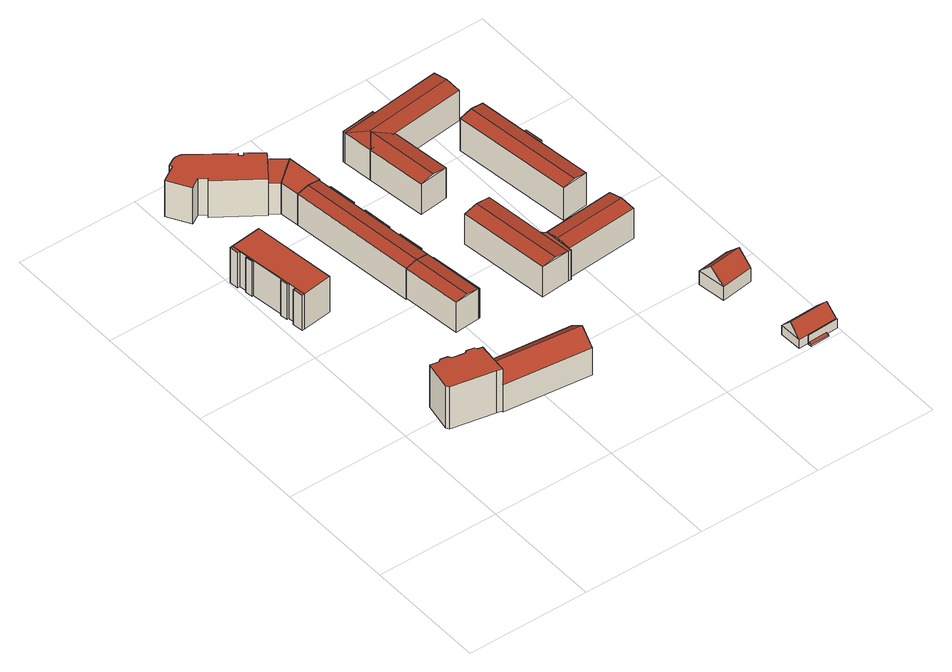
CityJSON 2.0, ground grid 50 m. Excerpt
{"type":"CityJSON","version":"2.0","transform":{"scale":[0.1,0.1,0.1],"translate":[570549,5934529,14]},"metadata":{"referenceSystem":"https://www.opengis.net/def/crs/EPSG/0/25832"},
"CityObjects":{
"building1":{"type":"Building","attributes":{"name":"Horner Weg","Gemeindeschluessel":"02100123","function":"31001_1010","yearOfConstruction":1994,"roofType":"1000","measuredHeight":19.45,"storeysAboveGround":4},"address":[{"country":"Germany","locality":"Hamburg","thoroughfareNumber":"86","thoroughfareName":"Horner Weg","postcode":"20535"}],"geometry":[{"type":"Solid","lod":"2","boundaries":[[[[0,1,2,3]],[[4,5,1,0]],[[6,7,5,4]],[[8,9,7,6]],[[10,11,9,8]],[[12,13,11,10]],[[14,15,13,12]],[[16,17,15,14]],[[18,19,17,16]],[[20,21,19,18]],[[22,23,21,20]],[[24,25,23,22]],[[26,27,25,24]],[[28,29,27,26]],[[30,31,29,28]],[[3,2,31,30]],[[28,26,24,22,20,18,16,14,12,10,8,6,4,0,3,30]],[[1,5,7,9,11,13,15,17,19,21,23,25,27,29,31,2]]]],"semantics":{"surfaces":[{"type":"WallSurface"},{"type":"RoofSurface","Flaechenneigung":"90","Flaechenrichtung":"0","Flaechengroesse":"272.464848020555"},{"type":"GroundSurface"}],"values":[[0,0,0,0,0,0,0,0,0,0,0,0,0,0,0,0,1,2]]}}]},
"building2":{"type":"Building","attributes":{"name":"Von-HeÃ-Weg","Gemeindeschluessel":"02100123","function":"31001_1010"},"children":["building2-1","building2-2","building2-3","building2-4"]},
"building2-1":{"type":"BuildingPart","attributes":{"roofType":"1000","measuredHeight":16.16,"storeysAboveGround":5},"parents":["building2"],"geometry":[{"type":"Solid","lod":"2","boundaries":[[[[32,33,34,35]],[[36,37,33,32]],[[38,39,37,36]],[[35,34,39,38]],[[36,32,35,38]],[[33,37,39,34]]]],"semantics":{"surfaces":[{"type":"WallSurface"},{"type":"RoofSurface","Flaechenneigung":"90","Flaechenrichtung":"0","Flaechengroesse":"427.702424516445"},{"type":"GroundSurface"}],"values":[[0,0,0,0,1,2]]}}]},
"building2-2":{"type":"BuildingPart","attributes":{"roofType":"1000","measuredHeight":16.16,"storeysAboveGround":5},"parents":["building2"],"geometry":[{"type":"Solid","lod":"2","boundaries":[[[[40,41,39,38]],[[42,43,41,40]],[[44,45,43,42]],[[38,39,45,44]],[[42,40,38,44]],[[41,43,45,39]]]],"semantics":{"surfaces":[{"type":"WallSurface"},{"type":"RoofSurface","Flaechenneigung":"90","Flaechenrichtung":"0","Flaechengroesse":"4.46866825341058"},{"type":"GroundSurface"}],"values":[[0,0,0,0,1,2]]}}]},
"building2-3":{"type":"BuildingPart","attributes":{"roofType":"1000","measuredHeight":16.01,"storeysAboveGround":5},"parents":["building2"],"geometry":[{"type":"Solid","lod":"2","boundaries":[[[[46,47,48,49]],[[50,51,47,46]],[[52,53,51,50]],[[49,48,53,52]],[[50,46,49,52]],[[47,51,53,48]]]],"semantics":{"surfaces":[{"type":"WallSurface"},{"type":"RoofSurface","Flaechenneigung":"90","Flaechenrichtung":"0","Flaechengroesse":"1.44082750087431"},{"type":"GroundSurface"}],"values":[[0,0,0,0,1,2]]}}]},
"building2-4":{"type":"BuildingPart","attributes":{"roofType":"1000","measuredHeight":16.16,"storeysAboveGround":5},"parents":["building2"],"geometry":[{"type":"Solid","lod":"2","boundaries":[[[[54,55,56,57]],[[58,59,55,54]],[[35,34,59,58]],[[60,61,34,35]],[[62,63,61,60]],[[64,65,63,62]],[[66,67,65,64]],[[57,56,67,66]],[[64,62,60,35,58,54,57,66]],[[55,59,34,61,63,65,67,56]]]],"semantics":{"surfaces":[{"type":"WallSurface"},{"type":"RoofSurface","Flaechenneigung":"90","Flaechenrichtung":"0","Flaechengroesse":"11.814314225725"},{"type":"GroundSurface"}],"values":[[0,0,0,0,0,0,0,0,1,2]]}}]},
"building3":{"type":"Building","attributes":{"name":"Horner Weg","Gemeindeschluessel":"02100123","function":"31001_1010","yearOfConstruction":1983,"roofType":"3100","measuredHeight":17.68,"storeysAboveGround":4},"address":[{"country":"Germany","locality":"Hamburg","thoroughfareNumber":"90","thoroughfareName":"Horner Weg","postcode":"20535"}],"geometry":[{"type":"Solid","lod":"2","boundaries":[[[[68,69,70,71]],[[72,73,69,68]],[[74,75,73,72]],[[71,70,75,74]],[[68,76,72]],[[74,77,71]],[[71,77,76,68]],[[72,76,77,74]],[[69,73,75,70]]]],"semantics":{"surfaces":[{"type":"WallSurface"},{"type":"RoofSurface","Flaechenneigung":"51.296855960043","Flaechenrichtung":"186.272061506842","Flaechengroesse":"300.801510846122"},{"type":"RoofSurface","Flaechenneigung":"51.2971776315843","Flaechenrichtung":"6.02639003625844","Flaechengroesse":"300.14656731401"},{"type":"GroundSurface"}],"values":[[0,0,0,0,0,0,1,2,3]]}}]},
"building4":{"type":"Building","attributes":{"name":"Am ElisabethgehÃ¶lz","Gemeindeschluessel":"02100123","function":"31001_1010","yearOfConstruction":1957,"roofType":"1000","measuredHeight":16.77,"storeysAboveGround":5},"address":[{"country":"Germany","locality":"Hamburg","thoroughfareNumber":"14","thoroughfareName":"Am Elisabethgehölz","postcode":"20535"}],"geometry":[{"type":"Solid","lod":"2","boundaries":[[[[78,79,80,81]],[[82,83,79,78]],[[84,85,83,82]],[[86,87,85,84]],[[88,89,87,86]],[[90,91,89,88]],[[92,93,91,90]],[[94,95,93,92]],[[96,97,95,94]],[[98,99,97,96]],[[100,101,99,98]],[[102,103,101,100]],[[104,105,103,102]],[[106,107,105,104]],[[108,109,107,106]],[[110,111,109,108]],[[112,113,111,110]],[[114,115,113,112]],[[116,117,115,114]],[[118,119,117,116]],[[120,121,119,118]],[[122,123,121,120]],[[81,80,123,122]],[[120,118,116,114,112,110,108,106,104,102,100,98,96,94,92,90,88,86,84,82,78,81,122]],[[79,83,85,87,89,91,93,95,97,99,101,103,105,107,109,111,113,115,117,119,121,123,80]]]],"semantics":{"surfaces":[{"type":"WallSurface"},{"type":"RoofSurface","Flaechenneigung":"90","Flaechenrichtung":"0","Flaechengroesse":"453.397866803879"},{"type":"GroundSurface"}],"values":[[0,0,0,0,0,0,0,0,0,0,0,0,0,0,0,0,0,0,0,0,0,0,0,1,2]]}}]},
"building5":{"type":"Building","attributes":{"name":"Mettlerkampsweg","Gemeindeschluessel":"02100123","function":"31001_1010"},"children":["building5-1","building5-2"]},
"building5-1":{"type":"BuildingPart","attributes":{"roofType":"3100","measuredHeight":14.72,"storeysAboveGround":5},"parents":["building5"],"geometry":[{"type":"Solid","lod":"2","boundaries":[[[[124,125,126,127]],[[128,129,125,124]],[[130,131,129,128]],[[127,126,131,130]],[[124,132,128]],[[130,133,127]],[[127,133,132,124]],[[128,132,133,130]],[[125,129,131,126]]]],"semantics":{"surfaces":[{"type":"WallSurface"},{"type":"RoofSurface","Flaechenneigung":"79.9946351930521","Flaechenrichtung":"83.1572296393061","Flaechengroesse":"126.228030343869"},{"type":"RoofSurface","Flaechenneigung":"79.9949007490189","Flaechenrichtung":"263.242565813628","Flaechengroesse":"125.224607948619"},{"type":"GroundSurface"}],"values":[[0,0,0,0,0,0,1,2,3]]}}]},
"building5-2":{"type":"BuildingPart","attributes":{"roofType":"1000","measuredHeight":13.82,"storeysAboveGround":5},"parents":["building5"],"geometry":[{"type":"Solid","lod":"2","boundaries":[[[[134,135,136,137]],[[138,139,135,134]],[[124,125,139,138]],[[137,136,125,124]],[[138,134,137,124]],[[135,139,125,136]]]],"semantics":{"surfaces":[{"type":"WallSurface"},{"type":"RoofSurface","Flaechenneigung":"90","Flaechenrichtung":"0","Flaechengroesse":"10.2016422321264"},{"type":"GroundSurface"}],"values":[[0,0,0,0,1,2]]}}]},
"building6":{"type":"Building","attributes":{"name":"Mettlerkampsweg","Gemeindeschluessel":"02100123","function":"31001_1010"},"children":["building6-1","building6-2","building6-3","building6-4","building6-5","building6-6"]},
"building6-1":{"type":"BuildingPart","attributes":{"roofType":"1000","measuredHeight":14.29,"storeysAboveGround":1},"parents":["building6"],"geometry":[{"type":"Solid","lod":"2","boundaries":[[[[140,141,142,143]],[[144,145,141,140]],[[146,147,145,144]],[[143,142,147,146]],[[144,140,143,146]],[[141,145,147,142]]]],"semantics":{"surfaces":[{"type":"WallSurface"},{"type":"RoofSurface","Flaechenneigung":"90","Flaechenrichtung":"0","Flaechengroesse":"74.1709505140471"},{"type":"GroundSurface"}],"values":[[0,0,0,0,1,2]]}}]},
"building6-2":{"type":"BuildingPart","attributes":{"roofType":"1000","measuredHeight":14.32,"storeysAboveGround":1},"parents":["building6"],"geometry":[{"type":"Solid","lod":"2","boundaries":[[[[148,149,147,146]],[[150,151,149,148]],[[143,142,151,150]],[[146,147,142,143]],[[150,148,146,143]],[[149,151,142,147]]]],"semantics":{"surfaces":[{"type":"WallSurface"},{"type":"RoofSurface","Flaechenneigung":"90","Flaechenrichtung":"0","Flaechengroesse":"119.199183896157"},{"type":"GroundSurface"}],"values":[[0,0,0,0,1,2]]}}]},
"building6-3":{"type":"BuildingPart","attributes":{"roofType":"3100","measuredHeight":15.25,"storeysAboveGround":1},"parents":["building6"],"geometry":[{"type":"Solid","lod":"2","boundaries":[[[[127,152,153,154]],[[130,155,152,127]],[[150,151,155,130]],[[154,153,151,150]],[[127,133,130]],[[150,156,154]],[[154,156,133,127]],[[130,133,156,150]],[[152,155,151,153]]]],"semantics":{"surfaces":[{"type":"WallSurface"},{"type":"RoofSurface","Flaechenneigung":"79.963337611837","Flaechenrichtung":"83.272835123625","Flaechengroesse":"269.532716080208"},{"type":"RoofSurface","Flaechenneigung":"79.9633152813221","Flaechenrichtung":"263.280117278805","Flaechengroesse":"269.533737021081"},{"type":"GroundSurface"}],"values":[[0,0,0,0,0,0,1,2,3]]}}]},
"building6-4":{"type":"BuildingPart","attributes":{"roofType":"1000","measuredHeight":14.36,"storeysAboveGround":1},"parents":["building6"],"geometry":[{"type":"Solid","lod":"2","boundaries":[[[[157,158,159,160]],[[161,162,158,157]],[[163,164,162,161]],[[160,159,164,163]],[[161,157,160,163]],[[158,162,164,159]]]],"semantics":{"surfaces":[{"type":"WallSurface"},{"type":"RoofSurface","Flaechenneigung":"90","Flaechenrichtung":"0","Flaechengroesse":"6.30427634328008"},{"type":"GroundSurface"}],"values":[[0,0,0,0,1,2]]}}]},
"building6-5":{"type":"BuildingPart","attributes":{"roofType":"1000","measuredHeight":14.3,"storeysAboveGround":1},"parents":["building6"],"geometry":[{"type":"Solid","lod":"2","boundaries":[[[[165,166,167,168]],[[169,170,166,165]],[[171,172,170,169]],[[168,167,172,171]],[[169,165,168,171]],[[166,170,172,167]]]],"semantics":{"surfaces":[{"type":"WallSurface"},{"type":"RoofSurface","Flaechenneigung":"90","Flaechenrichtung":"0","Flaechengroesse":"5.7233465037695"},{"type":"GroundSurface"}],"values":[[0,0,0,0,1,2]]}}]},
"building6-6":{"type":"BuildingPart","attributes":{"roofType":"1000","measuredHeight":14.38,"storeysAboveGround":1},"parents":["building6"],"geometry":[{"type":"Solid","lod":"2","boundaries":[[[[173,174,175,176]],[[177,178,174,173]],[[179,180,178,177]],[[176,175,180,179]],[[177,173,176,179]],[[174,178,180,175]]]],"semantics":{"surfaces":[{"type":"WallSurface"},{"type":"RoofSurface","Flaechenneigung":"90","Flaechenrichtung":"0","Flaechengroesse":"5.15688299873276"},{"type":"GroundSurface"}],"values":[[0,0,0,0,1,2]]}}]},
"building7":{"type":"Building","attributes":{"name":"Mettlerkampsweg","Gemeindeschluessel":"02100123","function":"31001_1010"},"children":["building7-1","building7-2","building7-3"]},
"building7-1":{"type":"BuildingPart","attributes":{"roofType":"3100","measuredHeight":14.73,"storeysAboveGround":5},"parents":["building7"],"geometry":[{"type":"Solid","lod":"2","boundaries":[[[[181,182,183,184]],[[185,186,182,181]],[[187,188,186,185]],[[184,183,188,187]],[[181,189,185]],[[187,190,184]],[[184,190,189,181]],[[185,189,190,187]],[[182,186,188,183]]]],"semantics":{"surfaces":[{"type":"WallSurface"},{"type":"RoofSurface","Flaechenneigung":"79.9974970067729","Flaechenrichtung":"83.1675803914574","Flaechengroesse":"232.252301101467"},{"type":"RoofSurface","Flaechenneigung":"79.9975099443033","Flaechenrichtung":"263.167895095685","Flaechengroesse":"230.608140003039"},{"type":"GroundSurface"}],"values":[[0,0,0,0,0,0,1,2,3]]}}]},
"building7-2":{"type":"BuildingPart","attributes":{"roofType":"1000","measuredHeight":13.67,"storeysAboveGround":5},"parents":["building7"],"geometry":[{"type":"Solid","lod":"2","boundaries":[[[[191,192,193,194]],[[195,196,192,191]],[[197,198,196,195]],[[181,182,198,197]],[[194,193,182,181]],[[197,195,191,194,181]],[[192,196,198,182,193]]]],"semantics":{"surfaces":[{"type":"WallSurface"},{"type":"RoofSurface","Flaechenneigung":"90","Flaechenrichtung":"0","Flaechengroesse":"17.3048292778463"},{"type":"GroundSurface"}],"values":[[0,0,0,0,0,1,2]]}}]},
"building7-3":{"type":"BuildingPart","attributes":{"roofType":"3100","measuredHeight":14.78,"storeysAboveGround":5},"parents":["building7"],"geometry":[{"type":"Solid","lod":"2","boundaries":[[[[199,200,196,195]],[[201,202,200,199]],[[203,204,202,201]],[[195,196,204,203]],[[199,205,201]],[[203,206,195]],[[195,206,205,199]],[[201,205,206,203]],[[200,202,204,196]]]],"semantics":{"surfaces":[{"type":"WallSurface"},{"type":"RoofSurface","Flaechenneigung":"79.4361662465246","Flaechenrichtung":"355.15913604014","Flaechengroesse":"171.367330366257"},{"type":"RoofSurface","Flaechenneigung":"79.4350421583196","Flaechenrichtung":"175.534313366875","Flaechengroesse":"172.919973467455"},{"type":"GroundSurface"}],"values":[[0,0,0,0,0,0,1,2,3]]}}]},
"building8":{"type":"Building","attributes":{"name":"Mettlerkampsweg","Gemeindeschluessel":"02100123","function":"31001_1010"},"children":["building8-1","building8-2","building8-3"]},
"building8-1":{"type":"BuildingPart","attributes":{"roofType":"5000","measuredHeight":14.97,"storeysAboveGround":5},"parents":["building8"],"geometry":[{"type":"Solid","lod":"2","boundaries":[[[[207,208,209,210]],[[211,212,208,207]],[[213,214,212,211]],[[210,209,214,213]],[[207,215,211]],[[213,216,210]],[[210,216,215,207]],[[211,215,216,213]],[[208,212,214,209]]]],"semantics":{"surfaces":[{"type":"WallSurface"},{"type":"RoofSurface","Flaechenneigung":"79.8729711950217","Flaechenrichtung":"263.167742760888","Flaechengroesse":"37.1239183193817"},{"type":"RoofSurface","Flaechenneigung":"79.9904016701781","Flaechenrichtung":"173.156484045909","Flaechengroesse":"245.678309861432"},{"type":"RoofSurface","Flaechenneigung":"79.990374279548","Flaechenrichtung":"353.153553282771","Flaechengroesse":"245.669821923723"},{"type":"GroundSurface"}],"values":[[0,0,0,0,1,0,2,3,4]]}}]},
"building8-2":{"type":"BuildingPart","attributes":{"roofType":"5000","measuredHeight":14.94,"storeysAboveGround":5},"parents":["building8"],"geometry":[{"type":"Solid","lod":"2","boundaries":[[[[207,208,217,218]],[[219,220,208,207]],[[221,222,220,219]],[[218,217,222,221]],[[207,223,219]],[[221,224,218]],[[218,224,223,207]],[[219,223,224,221]],[[208,220,222,217]]]],"semantics":{"surfaces":[{"type":"WallSurface"},{"type":"RoofSurface","Flaechenneigung":"-79.989130521625","Flaechenrichtung":"353.157743602844","Flaechengroesse":"36.0144918979752"},{"type":"RoofSurface","Flaechenneigung":"80.0907331428134","Flaechenrichtung":"263.165806102049","Flaechengroesse":"167.175307729552"},{"type":"RoofSurface","Flaechenneigung":"80.090756038263","Flaechenrichtung":"83.1626859718596","Flaechengroesse":"167.177392835535"},{"type":"GroundSurface"}],"values":[[0,0,0,0,1,0,2,3,4]]}}]},
"building8-3":{"type":"BuildingPart","attributes":{"roofType":"1000","measuredHeight":13.9,"storeysAboveGround":5},"parents":["building8"],"geometry":[{"type":"Solid","lod":"2","boundaries":[[[[225,226,212,211]],[[227,228,226,225]],[[229,230,228,227]],[[211,212,230,229]],[[227,225,211,229]],[[226,228,230,212]]]],"semantics":{"surfaces":[{"type":"WallSurface"},{"type":"RoofSurface","Flaechenneigung":"90","Flaechenrichtung":"0","Flaechengroesse":"13.3633025309277"},{"type":"GroundSurface"}],"values":[[0,0,0,0,1,2]]}}]},
"building9":{"type":"Building","attributes":{"name":"Horner Weg","Gemeindeschluessel":"02100123","function":"31001_1010"},"children":["building9-1","building9-2","building9-3"]},
"building9-1":{"type":"BuildingPart","attributes":{"roofType":"1000","measuredHeight":4.14,"storeysAboveGround":1},"parents":["building9"],"geometry":[{"type":"Solid","lod":"2","boundaries":[[[[231,232,233,234]],[[235,236,232,231]],[[237,238,236,235]],[[234,233,238,237]],[[235,231,234,237]],[[232,236,238,233]]]],"semantics":{"surfaces":[{"type":"WallSurface"},{"type":"RoofSurface","Flaechenneigung":"90","Flaechenrichtung":"0","Flaechengroesse":"5.00082942792786"},{"type":"GroundSurface"}],"values":[[0,0,0,0,1,2]]}}]},
"building9-2":{"type":"BuildingPart","attributes":{"roofType":"3100","measuredHeight":8.93,"storeysAboveGround":1},"parents":["building9"],"geometry":[{"type":"Solid","lod":"2","boundaries":[[[[239,240,241,242]],[[235,236,240,239]],[[243,244,236,235]],[[242,241,244,243]],[[239,245,235]],[[243,246,242]],[[242,246,245,239]],[[235,245,246,243]],[[240,236,244,241]]]],"semantics":{"surfaces":[{"type":"WallSurface"},{"type":"RoofSurface","Flaechenneigung":"44.2669148771443","Flaechenrichtung":"357.816264091627","Flaechengroesse":"106.738426805656"},{"type":"RoofSurface","Flaechenneigung":"44.2667047377342","Flaechenrichtung":"177.820898024275","Flaechengroesse":"109.175211375032"},{"type":"GroundSurface"}],"values":[[0,0,0,0,0,0,1,2,3]]}}]},
"building9-3":{"type":"BuildingPart","attributes":{"roofType":"2100","measuredHeight":1.13,"storeysAboveGround":1},"parents":["building9"],"geometry":[{"type":"Solid","lod":"2","boundaries":[[[[247,248,249,250]],[[251,252,248,247]],[[253,233,252,251]],[[250,249,233,253]],[[251,247,250,253]],[[248,252,233,249]]]],"semantics":{"surfaces":[{"type":"WallSurface"},{"type":"RoofSurface","Flaechenneigung":"63.017137554182","Flaechenrichtung":"177.820443395124","Flaechengroesse":"11.5197894172"},{"type":"GroundSurface"}],"values":[[0,0,0,0,1,2]]}}]},
"building10":{"type":"Building","attributes":{"name":"Horner Weg","Gemeindeschluessel":"02100123","function":"31001_1010","yearOfConstruction":1957,"roofType":"3100","measuredHeight":12.05,"storeysAboveGround":2},"address":[{"country":"Germany","locality":"Hamburg","thoroughfareNumber":"108","thoroughfareName":"Horner Weg","postcode":"20535"}],"geometry":[{"type":"Solid","lod":"2","boundaries":[[[[254,255,256,257]],[[258,259,255,254]],[[260,261,259,258]],[[257,256,261,260]],[[254,262,258]],[[260,263,257]],[[257,263,262,254]],[[258,262,263,260]],[[255,259,261,256]]]],"semantics":{"surfaces":[{"type":"WallSurface"},{"type":"RoofSurface","Flaechenneigung":"44.2224293181682","Flaechenrichtung":"352.326128847104","Flaechengroesse":"110.80489631861"},{"type":"RoofSurface","Flaechenneigung":"44.2222213437054","Flaechenrichtung":"172.325843455523","Flaechengroesse":"110.800800307333"},{"type":"GroundSurface"}],"values":[[0,0,0,0,0,0,1,2,3]]}}]},
"building11":{"type":"Building","attributes":{"name":"Horner Weg","Gemeindeschluessel":"02100123","function":"31001_1010"},"children":["building11-1","building11-2"]},
"building11-1":{"type":"BuildingPart","attributes":{"roofType":"3100","measuredHeight":15.92,"storeysAboveGround":5},"parents":["building11"],"geometry":[{"type":"Solid","lod":"2","boundaries":[[[[264,265,266,267]],[[268,269,265,264]],[[270,271,269,268]],[[267,266,271,270]],[[264,272,268]],[[270,273,267]],[[267,273,272,264]],[[268,272,273,270]],[[265,269,271,266]]]],"semantics":{"surfaces":[{"type":"WallSurface"},{"type":"RoofSurface","Flaechenneigung":"79.7568169441062","Flaechenrichtung":"82.8802657352119","Flaechengroesse":"275.547244426852"},{"type":"RoofSurface","Flaechenneigung":"79.7568259745312","Flaechenrichtung":"262.880265733052","Flaechengroesse":"275.547244424337"},{"type":"GroundSurface"}],"values":[[0,0,0,0,0,0,1,2,3]]}}]},
"building11-2":{"type":"BuildingPart","attributes":{"roofType":"1000","measuredHeight":14.93,"storeysAboveGround":5},"parents":["building11"],"geometry":[{"type":"Solid","lod":"2","boundaries":[[[[274,275,276,277]],[[278,279,275,274]],[[280,281,279,278]],[[277,276,281,280]],[[278,274,277,280]],[[275,279,281,276]]]],"semantics":{"surfaces":[{"type":"WallSurface"},{"type":"RoofSurface","Flaechenneigung":"90","Flaechenrichtung":"0","Flaechengroesse":"6.73074599572857"},{"type":"GroundSurface"}],"values":[[0,0,0,0,1,2]]}}]}
},
"vertices":[
[135,427,209],[135,427,15],[309,393,15],[309,393,209],[128,439,209],[128,439,15],[150,556,209],[150,556,15],[183,549,209],[183,549,15],[195,557,209],[195,557,15],[224,551,209],[224,551,15],[232,539,209],[232,539,15],[281,529,209],[281,529,15],[293,537,209],[293,537,15],[322,531,209],[322,531,15],[330,519,209],[330,519,15],[347,516,209],[347,516,15],[346,513,209],[346,513,15],[334,399,209],[334,399,15],[333,388,209],[333,388,15],
[139,1490,171],[139,1490,9],[13,1475,9],[13,1475,171],[180,1149,171],[180,1149,9],[59,1134,171],[59,1134,9],
[48,1133,171],[48,1133,9],[42,1174,171],[42,1174,9],[53,1175,171],[53,1175,9],
[19,1373,169],[19,1373,9],[24,1374,9],[24,1374,169],[15,1404,169],[15,1404,9],[20,1405,169],[20,1405,9],
[7,1437,171],[7,1437,9],[16,1438,9],[16,1438,171],[2,1474,171],[2,1474,9],[49,1209,171],[49,1209,9],[41,1208,171],[41,1208,9],[37,1238,171],[37,1238,9],[42,1239,171],[42,1239,9],
[332,383,138],[332,383,14],[686,343,14],[686,343,138],[346,513,138],[346,513,14],[700,476,138],[700,476,14],[339,448,191],[693,410,191],
[116,1941,172],[116,1941,4],[93,1928,4],[93,1928,172],[123,1944,172],[123,1944,4],[130,1947,172],[130,1947,4],[138,1948,172],[138,1948,4],[145,1948,172],[145,1948,4],[153,1947,172],[153,1947,4],[160,1944,172],[160,1944,4],[167,1940,172],[167,1940,4],[173,1935,172],[173,1935,4],[315,1831,172],[315,1831,4],[309,1822,172],[309,1822,4],[324,1811,172],[324,1811,4],[331,1820,172],[331,1820,4],[394,1774,172],[394,1774,4],[388,1765,172],[388,1765,4],[317,1666,172],[317,1666,4],[150,1784,172],[150,1784,4],[157,1793,172],[157,1793,4],[127,1814,172],[127,1814,4],[86,1790,172],[86,1790,4],[34,1878,172],[34,1878,4],[99,1917,172],[99,1917,4],
[554,806,152],[554,806,14],[525,1051,14],[525,1051,152],[453,798,152],[453,798,14],[424,1039,152],[424,1039,14],[503,802,161],[474,1045,161],
[532,1024,152],[532,1024,14],[528,1023,14],[528,1023,152],[559,806,152],[559,806,14],
[317,1666,152],[317,1666,9],[353,1641,9],[353,1641,152],[388,1765,152],[388,1765,9],[451,1719,152],[451,1719,9],
[468,1574,152],[468,1574,9],[363,1562,152],[363,1562,9],
[525,1051,9],[463,1574,9],[463,1574,152],[424,1039,9],[413,1568,161],
[494,1357,152],[494,1357,9],[488,1357,9],[488,1357,152],[508,1239,152],[508,1239,9],[502,1239,152],[502,1239,9],
[474,1523,152],[474,1523,9],[469,1522,9],[469,1522,152],[488,1409,152],[488,1409,9],[483,1409,152],[483,1409,9],
[514,1187,152],[514,1187,9],[509,1186,9],[509,1186,152],[526,1085,152],[526,1085,9],[520,1085,152],[520,1085,9],
[912,766,153],[912,766,16],[867,1147,16],[867,1147,153],[793,757,153],[793,757,16],[748,1132,153],[748,1132,16],[853,761,164],[807,1140,164],
[910,888,153],[910,888,16],[896,903,16],[896,903,153],[914,888,153],[914,888,16],[923,766,153],[923,766,16],
[1206,914,153],[1206,914,16],[1220,799,153],[1220,799,16],[922,776,153],[922,776,16],[1213,856,164],[918,832,164],
[694,1585,153],[694,1585,14],[1118,1636,14],[1118,1636,153],[679,1706,153],[679,1706,14],[1104,1757,153],[1104,1757,14],[746,1652,163],[1111,1696,163],
[723,1341,14],[723,1341,153],[812,1599,153],[812,1599,14],[842,1355,153],[842,1355,14],[746,1651,163],[782,1348,163],
[678,1715,153],[678,1715,14],[819,1732,153],[819,1732,14],[820,1723,153],[820,1723,14],
[1364,19,52],[1364,19,11],[1364,15,11],[1364,15,52],[1491,24,52],[1491,24,11],[1492,20,52],[1492,20,11],
[1480,117,52],[1480,117,11],[1323,111,11],[1323,111,52],[1326,17,52],[1326,17,11],[1486,70,100],[1325,64,100],
[1443,5,16],[1443,5,11],[1442,18,11],[1442,18,22],[1365,2,16],[1365,2,11],[1364,15,22],
[1382,491,83],[1382,491,21],[1249,473,21],[1249,473,83],[1397,377,83],[1397,377,21],[1265,359,83],[1265,359,21],[1390,434,142],[1257,416,142],
[1193,1029,168],[1193,1029,19],[1131,1523,19],[1131,1523,168],[1085,1015,168],[1085,1015,19],[1023,1509,168],[1023,1509,19],[1139,1022,178],[1077,1516,178],
[1165,1326,168],[1165,1326,19],[1156,1325,19],[1156,1325,168],[1174,1250,168],[1174,1250,19],[1166,1249,168],[1166,1249,19]
]}
